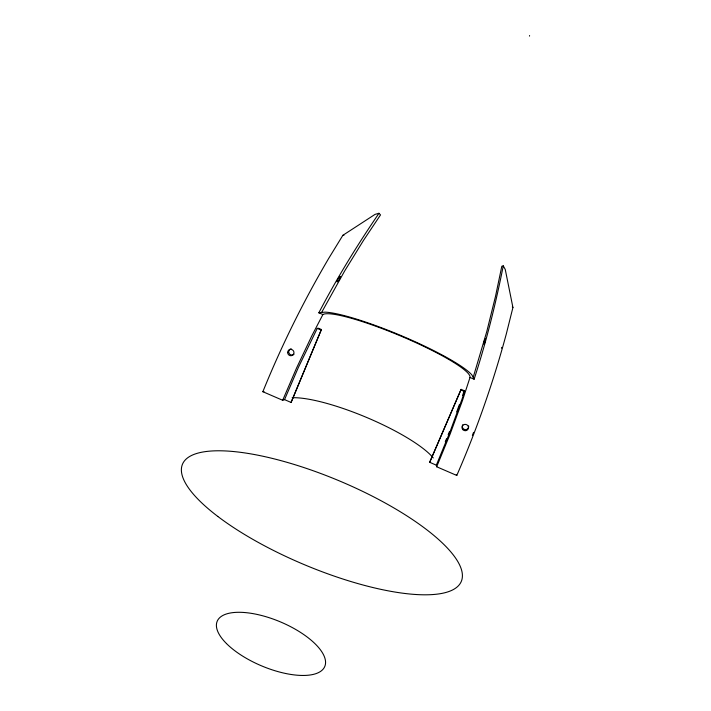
<?xml version="1.0" encoding="UTF-8"?>
<svg xmlns="http://www.w3.org/2000/svg" width="711" height="711" viewBox="0 0 711 711"><rect width="100%" height="100%" fill="white"/><g stroke="black" fill="none" stroke-linecap="round" stroke-linejoin="round"><path stroke-width="1.07" d="M529.526 36.101L529.571 35.55M501.566 348.168L501.699 347.386M474.113 379.23L473.224 377.274L486.777 331.575L495.514 296.327L501.815 266.234L503.264 265.843C495.656 304.139 486.217 342.107 474.113 379.23L469.998 377.47A80.245 11.643 22.8 0 0 403.67 337.254A80.245 11.643 22.8 0 0 322.901 314.538L318.839 312.804C336.756 278.401 357.118 245.304 378.981 213.282L380.518 214.926L363.543 240.336L344.613 271.051L321.621 312.422L318.839 312.804M503.264 265.843L505.254 269.451L512.924 307.499L506.321 333.912A1045.703 928.157 71 0 1 456.782 475.455L436.678 466.772L436.332 465.172L449.716 432.59L461.981 399.253L464.514 391.512L464.185 390.686L461.11 389.361L429.995 461.475L429.72 462.31L436.332 465.172M429.72 462.31L461.11 389.361M462.612 395.503L464.185 390.686M469.998 377.47L462.461 400.542L450.125 434.039L436.678 466.772M456.702 411.9L459.368 404.63M284.533 399.626L291.075 402.444L321.399 329.513L318.35 328.206L317.23 328.402L298.362 367.463L284.533 399.626L282.685 400.275L262.857 391.708A1158.983 1026.293 -8.5 0 1 328.74 258.342L342.853 235.323L375.053 214.375L378.981 213.282M321.399 329.513L291.075 402.444M445.273 441.78L446.517 438.74M448.188 434.679L449.441 431.63M282.685 400.275L296.585 367.96L311.782 335.921L322.901 314.538M338.294 278.588L337.521 279.956A2.986 0.658 -58.8 0 0 337.032 281.796L337.441 281.778A3.12 0.693 -58.8 0 0 339.067 279.894L339.831 278.534A2.986 0.658 -58.8 0 0 340.329 276.686L339.911 276.703M262.857 391.708L263.994 391.574M342.853 235.323L343.92 235.403M321.621 312.422L325.176 312.156A84.316 12.238 22.8 0 1 403.972 336.818A84.316 12.238 22.8 0 1 471.837 374.875L473.224 377.274M317.23 328.402L320.768 329.922M460.932 389.975L464.514 391.512M512.32 306.868L512.924 307.499M456.293 474.61L456.782 475.455M473.562 432.35A1042.761 925.775 71 0 1 472.388 435.416M292.15 397.725A84.147 18.797 22.8 0 1 368.094 418.077A84.147 18.797 22.8 0 1 433.257 457.937M338.32 278.472A3.12 0.693 -58.8 0 1 339.947 276.588M293.999 354.238A3.191 3.12 52.1 0 1 289.075 353.269A3.191 3.12 52.1 0 1 291.172 348.754M468.638 425.88A3.217 3.164 17.8 0 1 464.887 429.586A3.217 3.164 17.8 0 1 462.799 424.716M485.56 338.756C483.862 349.208 482.645 342.142 485.56 338.756M226.48 643.562A58.338 23.916 22.8 0 0 320.59 671.388A58.338 23.916 22.8 0 0 265.887 616.686A58.338 23.916 22.8 0 0 226.48 643.562M217.779 516.417A151.23 45.406 22.8 0 0 455.68 588.104A151.23 45.406 22.8 0 0 292.203 463.856A151.23 45.406 22.8 0 0 217.779 516.417M462.843 429.631A3.235 3.173 17.8 0 0 468.327 428.573A3.235 3.173 17.8 0 0 464.603 424.423A3.235 3.173 17.8 0 0 462.843 429.631M287.653 352.363A3.208 3.137 52 0 0 292.283 355.411A3.208 3.137 52 0 0 292.505 349.91A3.208 3.137 52 0 0 287.653 352.363"/></g></svg>
